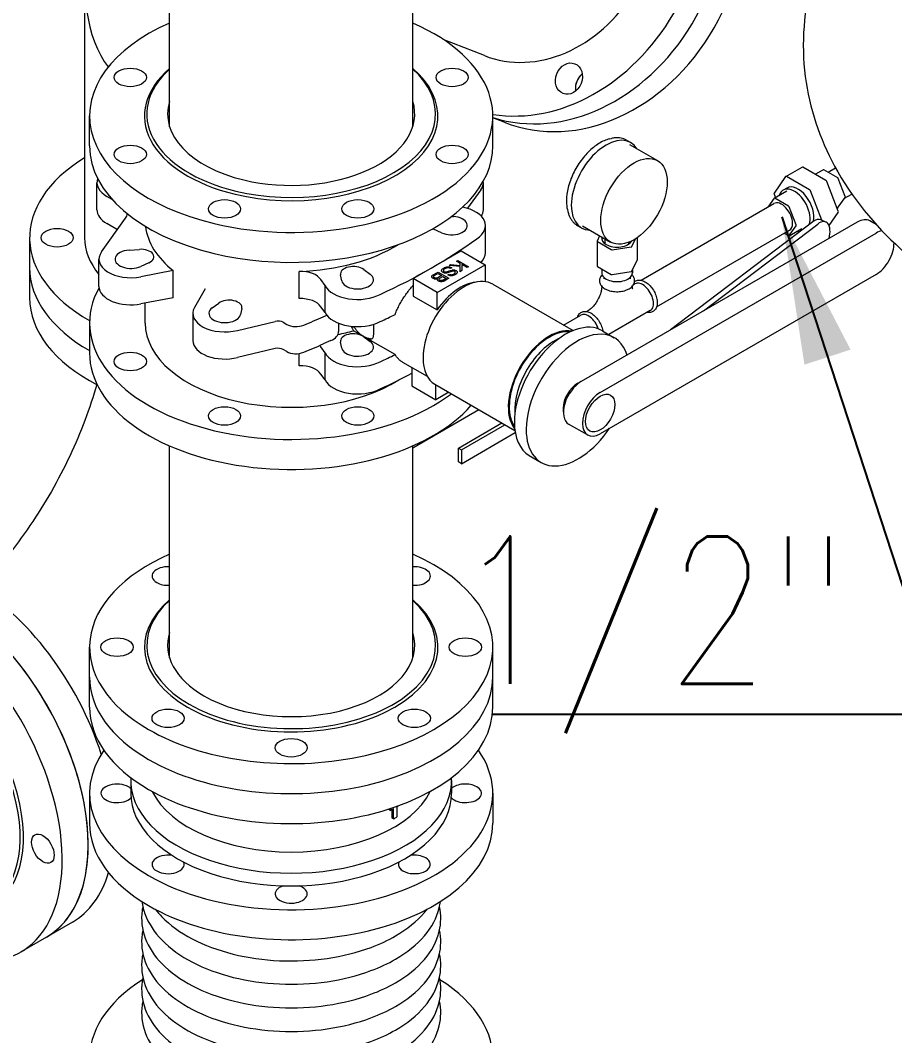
# Model space of a CAD drawing. Header units: millimetres. Extents: x -312439 to 477422, y -331570 to 212570.
# Drawn here: x 343478 to 344219, y 156380 to 157240 of the extents above; entities that cross this region are included whole.
import ezdxf

# ---------------------------------------------------------------- set-up
doc = ezdxf.new("R2010")
doc.units = ezdxf.units.MM
doc.layers.add('ARCONDTEXTO', color=4, linetype='Continuous')
doc.layers.add('TEXTO FORMATO', color=4, linetype='Continuous')
doc.styles.add('ROMAND', font='ROMAND.SHX')
doc.styles.add('ROMANS', font='romans.shx', dxfattribs={"height": 187.5})
doc.dimstyles.new('1-50 (MILIMETRO)', dxfattribs={"dimscale": 0, "dimtxt": 125, "dimasz": 125, "dimexe": 100, "dimexo": 100, "dimgap": 50, "dimtad": 0, "dimdec": 0, "dimzin": 0, "dimdsep": 46, "dimtxsty": 'ROMAND', "dimcen": -390, "dimclrd": 1, "dimclre": 1, "dimclrt": 3, "dimadec": 0, "dimazin": 0, "dimtfac": 1, "dimtdec": 0, "dimtix": 1, "dimtmove": 2, "dimatfit": 2, "dimfxl": 1, "dimtvp": 1, "dimtolj": 1, "dimtzin": 0, "dimarcsym": 0})

msp = doc.modelspace()

# ---------------------------------------------------------------- linework, layer by layer
at = {"color": 5, "linetype": 'Continuous', "lineweight": 0, "extrusion": (4.44089e-16, 0.816497, 0.57735)}
for p, q in [((343604.425, 157149.771), (343604.425, 157634.723)), ((343810.55, 157149.771), (343810.55, 157480.664)), ((343532.376, 157274.218), (343532.376, 157055.701)), ((343871.193, 157210.004), (343836.325, 157223.657)), ((343536.635, 157133.472), (343536.635, 157158.872)), ((343878.339, 157133.472), (343878.339, 157158.872)), ((343887.926, 157153.471), (343878.339, 157157.225)), ((343977.337, 157139.416), (343979.026, 157139.813)), ((343991.6, 157138.425), (343995.233, 157136.328)), ((343994.276, 157134.671), (344017.917, 157121.022)), ((344126.634, 157107.584), (344140.49, 157115.584)), ((344160.638, 157104.217), (344141.046, 157115.529)), ((344126.509, 157107.468), (344116.713, 157093.532)), ((344146.781, 157096.217), (344127.19, 157107.529)), ((344151.622, 157109.422), (344158.367, 157113.317)), ((344170.587, 157106.473), (344158.81, 157113.273)), ((344162.48, 157111.154), (344168.822, 157114.815)), ((343542.873, 157079.444), (343542.873, 157102.444)), ((343870.378, 157079.444), (343870.378, 157102.444)), ((344171.115, 157078.122), (344161.319, 157103.37)), ((344177.018, 157090.621), (344171.129, 157105.799)), ((343555.79, 157088.092), (343551.318, 157090.673)), ((343868.138, 157096.214), (343857.011, 157080.622)), ((344116.713, 157092.623), (344117.776, 157089.882)), ((344116.798, 157089.317), (344127.51, 157095.501)), ((344127.479, 157097.838), (344124.335, 157096.023)), ((344157.08, 157070.583), (344147.463, 157095.37)), ((344171.129, 157081.521), (344177.018, 157089.899)), ((344176.456, 157089.1), (344182.649, 157092.676)), ((344004.036, 157019.676), (344116.607, 157084.669)), ((344116.699, 157089.224), (344111.372, 157081.646)), ((344129.018, 157082.473), (344117.24, 157089.273)), ((344135.449, 157066.621), (344129.56, 157081.799)), ((344170.051, 157080.864), (344171.03, 157081.429)), ((343546.837, 157043.731), (343567.201, 157072.27)), ((343843.554, 157073.817), (343844.919, 157073.72)), ((343941.893, 157078.025), (343942.394, 157076.364)), ((344163.273, 157066.058), (344171.115, 157077.214)), ((343560.244, 157062.52), (343551.318, 157067.673)), ((343872.104, 157042.997), (343872.104, 157065.997)), ((343949.883, 157066.168), (343953.515, 157064.071)), ((344187.164, 157068.929), (343953.337, 156933.929)), ((343954.472, 157065.728), (343978.112, 157052.079)), ((344149.435, 157069.213), (344028.889, 156977.549)), ((344057.005, 156993.782), (344153.728, 157067.331)), ((344129.56, 157057.521), (344135.449, 157065.899)), ((344160.612, 157069.035), (344156.319, 157070.917)), ((344203.293, 157066.866), (344197.88, 157069.991)), ((343485.836, 157055.701), (343485.836, 157004.901)), ((343834.981, 157059.868), (343828.002, 157063.013)), ((343968.802, 157057.454), (343966.695, 157052.916)), ((343969.367, 156924.674), (344203.194, 157059.674)), ((344000.612, 157055.689), (344000.612, 157036.762)), ((344017.08, 156997.084), (344129.651, 157062.077)), ((344125.347, 157059.592), (344129.018, 157057.473)), ((344129.46, 157057.429), (344140.173, 157063.614)), ((344136.205, 157061.323), (344137.828, 157060.387)), ((343966.665, 157052.784), (343966.665, 157031.784)), ((343966.924, 157052.423), (343978.702, 157045.623)), ((343973.628, 157050.445), (343973.628, 157054.668)), ((343979.557, 157045.491), (343995.645, 157047.98)), ((343993.649, 157050.445), (343993.649, 157051.923)), ((343996.271, 157048.341), (343999.273, 157054.809)), ((343570.056, 157045.22), (343578.842, 157045.846)), ((343810.936, 157021.054), (343851.531, 157044.491)), ((343851.531, 157044.491), (343871.828, 157032.772)), ((343544.596, 157014.5), (343544.596, 157037.5)), ((343586.973, 157034.513), (343579.993, 157031.368)), ((343831.233, 157009.335), (343871.828, 157032.772)), ((343835.493, 157029.001), (343835.774, 157029.262)), ((343835.774, 157029.262), (343836.292, 157029.686)), ((343836.292, 157029.686), (343837.068, 157030.134)), ((343837.068, 157030.134), (343837.521, 157030.371)), ((343837.586, 157029.287), (343837.198, 157029.013)), ((343837.521, 157030.371), (343837.996, 157030.57)), ((343837.802, 157029.412), (343837.586, 157029.287)), ((343838.32, 157029.661), (343837.802, 157029.412)), ((343837.996, 157030.57), (343838.471, 157030.745)), ((343839.01, 157029.91), (343838.32, 157029.661)), ((343838.471, 157030.745), (343838.924, 157030.882)), ((343838.924, 157030.882), (343839.398, 157030.981)), ((343839.657, 157030.084), (343839.01, 157029.91)), ((343839.398, 157030.981), (343839.895, 157031.044)), ((343840.304, 157030.134), (343839.657, 157030.084)), ((343839.895, 157031.044), (343840.563, 157031.056)), ((343840.995, 157030.109), (343840.304, 157030.134)), ((343840.563, 157031.056), (343841.297, 157031.031)), ((343841.513, 157030.01), (343840.995, 157030.109)), ((343841.297, 157031.031), (343841.815, 157030.931)), ((343841.426, 157032.195), (343842.807, 157032.992)), ((343850.66, 157031.249), (343841.426, 157032.195)), ((343841.987, 157029.835), (343841.513, 157030.01)), ((343841.815, 157030.931), (343842.289, 157030.807)), ((343842.505, 157029.636), (343841.987, 157029.835)), ((343842.289, 157030.807), (343842.764, 157030.633)), ((343843.584, 157030.259), (343842.505, 157029.636)), ((343842.764, 157030.633), (343843.196, 157030.433)), ((343842.807, 157032.992), (343850.574, 157032.195)), ((343843.196, 157030.433), (343843.584, 157030.259)), ((343847.467, 157035.733), (343848.632, 157036.405)), ((343850.574, 157033.939), (343847.467, 157035.733)), ((343848.632, 157036.405), (343857.866, 157031.124)), ((343850.574, 157032.195), (343850.574, 157033.939)), ((343850.66, 157026.914), (343850.66, 157031.249)), ((343856.701, 157030.451), (343852.084, 157033.067)), ((343852.084, 157033.067), (343852.128, 157027.811)), ((343857.866, 157031.124), (343856.701, 157030.451)), ((343871.828, 157032.772), (343871.828, 157018.543)), ((343966.924, 157031.423), (343978.702, 157024.623)), ((343970.595, 157029.304), (343970.595, 157026.029)), ((343996.271, 157027.341), (344000.582, 157036.63)), ((343607.592, 157027.852), (343580.195, 157022.636)), ((343607.592, 157004.852), (343607.592, 157027.852)), ((343714.315, 157004.163), (343714.315, 157027.163)), ((343750.359, 157019.126), (343749.275, 157024.199)), ((343768.905, 157028.893), (343774.351, 157024.863)), ((343810.936, 157021.054), (343810.936, 157006.337)), ((343831.233, 157009.335), (343810.936, 157021.054)), ((343826.583, 157023.027), (343826.712, 157023.351)), ((343826.583, 157022.679), (343826.583, 157023.027)), ((343826.626, 157022.554), (343826.583, 157022.679)), ((343826.712, 157022.255), (343826.626, 157022.554)), ((343826.712, 157023.351), (343826.928, 157023.625)), ((343826.842, 157021.931), (343826.712, 157022.255)), ((343827.058, 157021.657), (343826.842, 157021.931)), ((343826.928, 157023.625), (343827.187, 157023.874)), ((343827.748, 157021.159), (343827.058, 157021.657)), ((343827.187, 157023.874), (343827.36, 157024.024)), ((343827.36, 157024.024), (343831.933, 157026.665)), ((343828.525, 157020.81), (343827.748, 157021.159)), ((343828.136, 157022.728), (343828.179, 157023.052)), ((343828.223, 157022.43), (343828.136, 157022.728)), ((343828.179, 157023.052), (343828.395, 157023.326)), ((343828.481, 157022.131), (343828.223, 157022.43)), ((343828.395, 157023.326), (343828.697, 157023.6)), ((343828.827, 157021.881), (343828.481, 157022.131)), ((343828.999, 157020.686), (343828.525, 157020.81)), ((343828.697, 157023.6), (343831.761, 157025.369)), ((343829.258, 157021.632), (343828.827, 157021.881)), ((343829.474, 157020.611), (343828.999, 157020.686)), ((343829.733, 157021.508), (343829.258, 157021.632)), ((343830.121, 157021.433), (343829.733, 157021.508)), ((343830.984, 157020.686), (343829.949, 157020.586)), ((343830.553, 157021.433), (343830.121, 157021.433)), ((343830.984, 157021.483), (343830.553, 157021.433)), ((343831.416, 157021.632), (343830.984, 157021.483)), ((343831.545, 157020.81), (343830.984, 157020.686)), ((343831.329, 157020.337), (343831.459, 157020.661)), ((343831.89, 157021.807), (343831.416, 157021.632)), ((343831.459, 157020.661), (343831.545, 157020.81)), ((343831.761, 157025.369), (343834.954, 157023.576)), ((343834.954, 157023.576), (343831.89, 157021.807)), ((343831.933, 157026.665), (343841.167, 157021.383)), ((343832.753, 157020.661), (343832.796, 157020.885)), ((343832.753, 157020.362), (343832.753, 157020.661)), ((343832.796, 157020.885), (343833.012, 157021.159)), ((343833.012, 157021.159), (343833.357, 157021.408)), ((343833.357, 157021.408), (343835.99, 157022.978)), ((343834.932, 157027.855), (343835.04, 157028.316)), ((343834.954, 157027.369), (343834.932, 157027.855)), ((343835.127, 157027.07), (343834.954, 157027.369)), ((343835.04, 157028.316), (343835.278, 157028.727)), ((343835.45, 157026.684), (343835.127, 157027.07)), ((343835.278, 157028.727), (343835.493, 157029.001)), ((343835.774, 157026.422), (343835.45, 157026.684)), ((343836.205, 157026.173), (343835.774, 157026.422)), ((343835.99, 157022.978), (343838.881, 157021.308)), ((343836.939, 157025.924), (343836.205, 157026.173)), ((343836.55, 157028.191), (343836.507, 157028.067)), ((343836.507, 157028.067), (343836.507, 157027.768)), ((343836.507, 157027.768), (343836.637, 157027.494)), ((343836.68, 157028.465), (343836.55, 157028.191)), ((343836.637, 157027.494), (343836.896, 157027.195)), ((343836.896, 157028.739), (343836.68, 157028.465)), ((343838.881, 157021.308), (343836.766, 157020.038)), ((343837.198, 157029.013), (343836.896, 157028.739)), ((343836.896, 157027.195), (343837.349, 157026.958)), ((343837.413, 157025.8), (343836.939, 157025.924)), ((343841.167, 157021.383), (343837.025, 157018.992)), ((343837.349, 157026.958), (343837.759, 157026.821)), ((343838.169, 157025.737), (343837.413, 157025.8)), ((343837.759, 157026.821), (343838.19, 157026.771)), ((343838.967, 157025.75), (343838.169, 157025.737)), ((343838.19, 157026.771), (343838.665, 157026.796)), ((343838.665, 157026.796), (343839.204, 157026.883)), ((343839.722, 157025.912), (343838.967, 157025.75)), ((343839.204, 157026.883), (343839.83, 157027.045)), ((343839.959, 157025.974), (343839.722, 157025.912)), ((343839.83, 157027.045), (343841.405, 157027.581)), ((343843.67, 157027.22), (343839.959, 157025.974)), ((343840.304, 157024.18), (343841.426, 157024.828)), ((343840.52, 157024.056), (343840.304, 157024.18)), ((343840.909, 157023.881), (343840.52, 157024.056)), ((343841.34, 157023.732), (343840.909, 157023.881)), ((343842.117, 157023.532), (343841.34, 157023.732)), ((343841.405, 157027.581), (343843.541, 157028.291)), ((343841.426, 157024.828), (343841.901, 157024.604)), ((343841.901, 157024.604), (343842.376, 157024.479)), ((343842.786, 157023.47), (343842.117, 157023.532)), ((343842.376, 157024.479), (343843.109, 157024.404)), ((343843.239, 157023.483), (343842.786, 157023.47)), ((343843.109, 157024.404), (343843.454, 157024.404)), ((343843.886, 157023.557), (343843.239, 157023.483)), ((343843.454, 157024.404), (343844.015, 157024.479)), ((343843.541, 157028.291), (343843.8, 157028.341)), ((343843.951, 157027.307), (343843.67, 157027.22)), ((343843.8, 157028.341), (343844.296, 157028.428)), ((343844.123, 157023.595), (343843.886, 157023.557)), ((343844.512, 157027.431), (343843.951, 157027.307)), ((343844.015, 157024.479), (343844.49, 157024.604)), ((343844.576, 157023.707), (343844.123, 157023.595)), ((343844.296, 157028.428), (343844.792, 157028.465)), ((343844.49, 157024.604), (343844.965, 157024.778)), ((343844.792, 157027.469), (343844.512, 157027.431)), ((343844.792, 157023.782), (343844.576, 157023.707)), ((343844.792, 157028.465), (343845.051, 157028.465)), ((343845.439, 157027.419), (343844.792, 157027.469)), ((343845.267, 157023.906), (343844.792, 157023.782)), ((343844.965, 157024.778), (343845.612, 157025.102)), ((343845.051, 157028.465), (343845.741, 157028.39)), ((343845.698, 157024.105), (343845.267, 157023.906)), ((343846.043, 157027.195), (343845.439, 157027.419)), ((343845.612, 157025.102), (343845.957, 157025.351)), ((343846.173, 157024.33), (343845.698, 157024.105)), ((343845.741, 157028.39), (343846.173, 157028.291)), ((343845.957, 157025.351), (343846.367, 157025.762)), ((343846.54, 157026.684), (343846.043, 157027.195)), ((343846.173, 157028.291), (343846.82, 157028.042)), ((343847.165, 157024.903), (343846.173, 157024.33)), ((343846.367, 157025.762), (343846.518, 157026.049)), ((343846.518, 157026.049), (343846.583, 157026.36)), ((343846.583, 157026.36), (343846.54, 157026.684)), ((343846.82, 157028.042), (343847.208, 157027.817)), ((343847.316, 157025.04), (343847.165, 157024.903)), ((343847.208, 157027.817), (343847.575, 157027.556)), ((343847.597, 157025.326), (343847.316, 157025.04)), ((343847.575, 157027.556), (343847.834, 157027.282)), ((343847.726, 157025.476), (343847.597, 157025.326)), ((343847.942, 157025.75), (343847.726, 157025.476)), ((343847.834, 157027.282), (343848.007, 157027.008)), ((343848.071, 157026.024), (343847.942, 157025.75)), ((343848.007, 157027.008), (343848.115, 157026.721)), ((343848.158, 157026.323), (343848.071, 157026.024)), ((343848.115, 157026.721), (343848.158, 157026.323)), ((343852.128, 157027.811), (343850.66, 157026.914)), ((344203.194, 157024.674), (343969.367, 156889.674)), ((343972.432, 157022.175), (343972.432, 157020.838)), ((343979.557, 157024.491), (343995.645, 157026.98)), ((343994.845, 157022.175), (343994.845, 157020.838)), ((343996.682, 157028.227), (343996.682, 157026.029)), ((343634.533, 157012.297), (343625.499, 156996.48)), ((343736.161, 157015.253), (343732.561, 157020.251)), ((343736.161, 156992.253), (343736.161, 157015.253)), ((343829.949, 157020.586), (343829.474, 157020.611)), ((343831.373, 157020.063), (343831.329, 157020.337)), ((343831.459, 157019.764), (343831.373, 157020.063)), ((343831.675, 157019.49), (343831.459, 157019.764)), ((343831.933, 157019.241), (343831.675, 157019.49)), ((343832.494, 157018.917), (343831.933, 157019.241)), ((343832.926, 157018.718), (343832.494, 157018.917)), ((343832.926, 157020.063), (343832.753, 157020.362)), ((343833.271, 157019.814), (343832.926, 157020.063)), ((343833.401, 157018.593), (343832.926, 157018.718)), ((343833.703, 157019.614), (343833.271, 157019.814)), ((343833.918, 157018.493), (343833.401, 157018.593)), ((343834.177, 157019.49), (343833.703, 157019.614)), ((343834.436, 157018.444), (343833.918, 157018.493)), ((343835.127, 157019.49), (343834.177, 157019.49)), ((343834.997, 157018.468), (343834.436, 157018.444)), ((343835.083, 157018.468), (343834.997, 157018.468)), ((343835.644, 157018.543), (343835.083, 157018.468)), ((343835.644, 157019.59), (343835.127, 157019.49)), ((343836.076, 157019.739), (343835.644, 157019.59)), ((343836.162, 157018.643), (343835.644, 157018.543)), ((343836.55, 157019.913), (343836.076, 157019.739)), ((343836.594, 157018.792), (343836.162, 157018.643)), ((343836.766, 157020.038), (343836.55, 157019.913)), ((343837.025, 157018.992), (343836.594, 157018.792)), ((343878.341, 157016.399), (343946.447, 156977.077)), ((343970.595, 157014.138), (343970.595, 157014.754)), ((343996.682, 157014.138), (343996.682, 157014.754)), ((343998.767, 157016.634), (343997.536, 157015.923)), ((343607.592, 157004.852), (343580.195, 156999.636)), ((343810.936, 157006.337), (343831.233, 156994.618)), ((343831.233, 156994.618), (343831.233, 157009.335)), ((343583.788, 156983.472), (343583.788, 157000.32)), ((343640.623, 156996.363), (343646.07, 157000.393)), ((343665.7, 156995.699), (343664.615, 156990.626)), ((343736.161, 156992.253), (343732.561, 156997.251)), ((343624.136, 156991.578), (343624.136, 156968.578)), ((343734.712, 156988.773), (343737.615, 156990.052)), ((343938.35, 156981.752), (343952.868, 156990.134)), ((343958.67, 156993.484), (343958.137, 156993.176)), ((344011.811, 156994.042), (343976.636, 156973.734)), ((343536.635, 156983.472), (343536.635, 156958.072)), ((343662.036, 156977.221), (343693.96, 156984.815)), ((343700.623, 156984.046), (343703.68, 156982.281)), ((343747.613, 156983.28), (343747.613, 156976.216)), ((343795.522, 156956.66), (343760.423, 156976.924)), ((343768.905, 156971.893), (343774.351, 156967.863)), ((343971.29, 156976.874), (343981.304, 156970.991)), ((343693.96, 156961.815), (343662.036, 156954.221)), ((343703.68, 156959.281), (343700.623, 156961.046)), ((343736.161, 156958.253), (343732.561, 156963.251)), ((343741.055, 156968.567), (343734.712, 156965.773)), ((343750.359, 156962.126), (343749.275, 156967.199)), ((343714.315, 156947.163), (343714.315, 156957.632)), ((343736.161, 156935.253), (343736.161, 156958.253)), ((343822.927, 156938.083), (343802.126, 156950.092)), ((343809.841, 156945.638), (343809.841, 156930.196)), ((343736.161, 156935.253), (343732.561, 156940.251)), ((343809.841, 156930.196), (343830.138, 156918.477)), ((343829.351, 156931.546), (343897.033, 156892.47)), ((343830.138, 156918.477), (343830.138, 156931.091)), ((343841.062, 156924.784), (343830.138, 156918.477)), ((343810.55, 156877.844), (343866.458, 156910.122)), ((343849.145, 156877.538), (343886.02, 156898.828)), ((343851.699, 156876.063), (343888.575, 156897.353)), ((343958.651, 156888.612), (343942.62, 156897.868)), ((343851.699, 156864.263), (343897.323, 156890.604)), ((343604.425, 156699.771), (343604.425, 156879.399)), ((343810.55, 156699.771), (343810.55, 156879.399)), ((343849.145, 156865.738), (343849.145, 156877.538)), ((343849.145, 156877.538), (343851.699, 156876.063)), ((343851.699, 156876.063), (343851.699, 156864.263)), ((343909.25, 156871.276), (343919.264, 156865.392)), ((343851.699, 156864.263), (343849.145, 156865.738)), ((343536.635, 156658.072), (343536.635, 156708.872)), ((343878.339, 156658.072), (343878.339, 156708.872)), ((343571.541, 156595.885), (343571.541, 156585.072)), ((343843.434, 156595.885), (343843.434, 156585.072)), ((343536.635, 156585.072), (343536.635, 156559.672)), ((343878.339, 156585.072), (343878.339, 156559.672)), ((343797.102, 156573.76), (343797.102, 156565.062)), ((343791.439, 156570.589), (343789.837, 156571.513)), ((343792.653, 156571.236), (343792.653, 156564.34)), ((343794.253, 156563.417), (343794.253, 156572.114)), ((343794.253, 156563.417), (343792.653, 156564.34)), ((343522.1, 156475.864), (343478.106, 156450.464))]:
    msp.add_line(p, q, dxfattribs=at)
at = {"color": 5, "linetype": 'Continuous', "lineweight": 0}
for centre, major_axis, ratio, start_param, end_param in [((343950.219, 157312.562), (-62.293, -159.091), 0.8133896, 0, 2.7721926), ((343933.369, 157319.16), (-62.293, -159.091), 0.8133896, 0.0554243, 2.6712437), ((343933.369, 157319.16), (62.293, 159.091), 0.8133896, 3.197017, 5.8128363), ((343916.518, 157325.758), (62.293, 159.091), 0.8133896, 3.3210613, 5.7170734), ((343916.518, 157325.758), (45.325, 115.754), 0.8133896, 3.1415927, 5.8476683), ((343656.688, 157364.703), (-83.802, -180.843), 0.5077224, 5.209054, 6.0289985), ((343707.487, 157158.872), (-170.852, 0), 0.5773503, 5.3599285, 7.4612826), ((343707.487, 157158.872), (-170.852, 0), 0.5773503, 1.1780972, 4.0648495), ((343707.487, 157158.872), (-124.312, 0), 0.5773503, 5.6898207, 7.4612826), ((343707.487, 157160.472), (122.352, 0), 0.5773503, 2.5724111, 4.3196899), ((343707.487, 157158.872), (-124.312, 0), 0.5773503, 1.1780972, 3.7349573), ((343707.487, 157160.472), (122.352, 0), 0.5773503, 4.3196899, 6.8523669), ((343959.728, 157183.9), (-4.957, -12.659), 0.8133896, 4.0999845, 5.3247935), ((343959.728, 157183.9), (4.957, 12.659), 0.8133896, 0.9583918, 1.448158), ((343959.728, 157183.9), (4.957, 12.659), 0.8133896, 1.448158, 2.1832008), ((343707.487, 157160.472), (104.716, 0), 0.5773503, 2.9636533, 4.3196899), ((343707.487, 157160.472), (104.716, 0), 0.5773503, 4.3196899, 6.4611246), ((343707.487, 157133.472), (170.852, 0), 0.5773503, 3.1415927, 4.3196899), ((343707.487, 157133.472), (170.852, 0), 0.5773503, 4.3196899, 6.2831853), ((343974.374, 157100.199), (-20.859, -36.128), 0.5773503, 2.8375594, 6.5872185), ((343656.688, 157055.701), (-170.852, 0), 0.5773503, 5.5272038, 7.0751373), ((344141.046, 157114.62), (-0.556, 0.963), 0.5773503, 5.4977871, 6.2831853), ((344127.19, 157106.62), (-0.556, 0.963), 0.5773503, 5.4977871, 6.5449847), ((344158.81, 157112.55), (-0.442, 0.766), 0.5773503, 5.4977871, 6.2831853), ((343571.705, 157102.444), (-28.832, 0), 0.5773503, 6.078, 7.0685835), ((343843.269, 157102.444), (27.109, 0), 0.5773503, 5.8737687, 6.3559681), ((344136.986, 157081.373), (-9.506, 16.465), 0.5773503, 3.6403335, 6.2831853), ((344160.638, 157103.309), (-0.556, 0.963), 0.5773503, 4.4505896, 5.4977871), ((344170.587, 157105.751), (-0.442, 0.766), 0.5773503, 4.4505896, 5.4977871), ((344117.394, 157092.684), (-0.556, 0.963), 0.5773503, 0.2617994, 1.3089969), ((344133.842, 157079.558), (-9.506, 16.465), 0.5773503, 3.5787297, 6.7505587), ((344146.781, 157095.309), (-0.556, 0.963), 0.5773503, 4.4505896, 5.4977871), ((344176.476, 157090.573), (0.442, -0.766), 0.5773503, 0.2617994, 1.3089969), ((343843.298, 157065.997), (28.806, 0), 0.5773503, 5.5507149, 7.5144461), ((344123.129, 157073.373), (6.522, -11.296), 0.5773503, 0.7853982, 3.1415927), ((344117.24, 157088.55), (-0.442, 0.766), 0.5773503, 5.4977871, 6.5449847), ((344129.018, 157081.751), (-0.442, 0.766), 0.5773503, 4.4505896, 5.4977871), ((344170.587, 157082.195), (0.442, -0.766), 0.5773503, 0, 0.2617994), ((343571.705, 157079.444), (-28.832, 0), 0.5773503, 0, 0.7853982), ((343550.215, 157076.31), (18.371, 0), 0.5773503, 5.8923976, 6.2577611), ((343843.269, 157066), (13.472, 0), 0.5773503, 4.0497563, 7.7312146), ((343843.269, 157079.444), (27.109, 0), 0.5773503, 5.9220989, 6.2831853), ((344170.434, 157078.062), (0.556, -0.963), 0.5773503, 0.2617994, 1.3089969), ((343707.487, 157069.972), (-123.699, 0), 0.5773503, 0.06591, 0.6307786), ((344123.129, 157073.373), (6.522, -11.296), 0.5773503, 0, 0.7853982), ((344134.907, 157066.573), (0.442, -0.766), 0.5773503, 0.2617994, 1.3089969), ((344149.435, 157055.213), (6.884, 15.704), 0.493747, 0, 0.7260513), ((344153.728, 157053.331), (-6.884, -15.704), 0.493747, 1.8967117, 3.867644), ((344187.164, 157051.429), (10.717, 18.562), 0.5773503, 0, 0.7853982), ((343656.688, 157055.701), (-124.312, 0), 0.5773503, 0, 0.4471198), ((343656.688, 157055.701), (124.312, 0), 0.5773503, 3.1415927, 3.5887125), ((343834.783, 157068.03), (-11.023, 0), 0.5773503, 0.8477105, 0.9081637), ((343983.638, 157055.273), (-13.044, 0), 0.5773503, 6.1406542, 7.0685835), ((344129.018, 157058.195), (0.442, -0.766), 0.5773503, 5.4977871, 6.5449847), ((344133.842, 157079.558), (-9.506, 16.465), 0.5773503, 2.6742192, 2.8510779), ((344203.194, 157042.174), (-10.717, -18.562), 0.5773503, 3.5901694, 3.9269908), ((343707.487, 157098.472), (123.699, 0), 0.5773503, 4.7676151, 5.5340199), ((343458.072, 157242.472), (520.517, 0), 0.5773503, 5.3865482, 5.6090261), ((343967.55, 157052.784), (-0.885, 0), 0.5773503, 6.0213859, 7.0685835), ((343983.638, 157047.029), (-13.044, 0), 0.5773503, 5.5872933, 5.7039844), ((343983.638, 157055.273), (-13.044, 0), 0.5773503, 0.7853982, 2.8363511), ((343983.638, 157047.029), (-13.044, 0), 0.5773503, 3.7207935, 3.8374847), ((343995.416, 157048.473), (0.885, 0), 0.5773503, 4.9741884, 6.0213859), ((344203.194, 157042.174), (-10.717, -18.562), 0.5773503, 0.7853982, 2.3869893), ((343571.705, 157037.5), (-27.109, 0), 0.5773503, 5.8737687, 8.1724889), ((343571.705, 157037.5), (-13.472, 0), 0.5773503, 4.8351545, 8.5166127), ((343580.192, 157039.53), (11.023, 0), 0.5773503, 5.3750201, 7.9767471), ((343843.298, 157042.997), (28.806, 0), 0.5773503, 5.7666453, 6.2831853), ((343979.328, 157045.984), (0.885, 0), 0.5773503, 3.9269908, 4.9741884), ((343656.688, 157030.301), (-170.852, 0), 0.5773503, 0, 0.7916563), ((343656.688, 157030.301), (170.852, 0), 0.5773503, 3.1415927, 3.9332489), ((343760.215, 157024.978), (11.023, 0), 0.5773503, 0.6626311, 3.2643581), ((343967.55, 157031.784), (-0.885, 0), 0.5773503, 0, 0.7853982), ((343999.727, 157036.762), (0.885, 0), 0.5773503, 6.0213859, 6.2831853), ((343715.329, 157016.573), (-18.371, 0), 0.5773503, 3.4957179, 4.7676151), ((343763.73, 157020.078), (-13.472, 0), 0.5773503, 0.1227655, 3.8042237), ((343853.846, 156973.972), (-24.495, -42.426), 0.5773503, 3.1415927, 5.4977871), ((343983.638, 157026.029), (-13.044, 0), 0.5773503, 0, 3.1415927), ((343979.328, 157024.984), (0.885, 0), 0.5773503, 3.9269908, 4.9741884), ((343995.416, 157027.473), (0.885, 0), 0.5773503, 4.9741884, 6.0213859), ((343707.487, 156983.472), (170.852, 0), 0.5773503, 2.833735, 5.6302998), ((343571.705, 157014.5), (-27.109, 0), 0.5773503, 0, 1.8893036), ((343763.737, 157020.062), (-28.806, 0), 0.5773503, 0.2933434, 2.3032668), ((343850.983, 156975.625), (23.27, 40.305), 0.5773503, 0.3872078, 1.4290703), ((344005.289, 157005.338), (6.522, -11.296), 0.5773503, 0, 3.1415927), ((343656.688, 157004.901), (-170.852, 0), 0.5773503, 0, 0.8434161), ((343654.76, 156996.478), (11.023, 0), 0.5773503, 6.1604182, 8.7621453), ((343715.329, 156993.573), (-18.371, 0), 0.5773503, 3.4957179, 4.7676151), ((343651.245, 156991.578), (27.109, 0), 0.5773503, 2.8230854, 5.1218056), ((343651.245, 156991.578), (-13.472, 0), 0.5773503, 5.6205526, 9.3020109), ((343419.211, 157225.517), (517.381, 0), 0.5773503, 5.3282352, 5.3682023), ((343763.737, 156997.062), (-28.806, 0), 0.5773503, 0.2933434, 2.3032668), ((343458.072, 157219.472), (520.517, 0), 0.5773503, 5.3865482, 5.4177363), ((343959.39, 156978.838), (6.522, -11.296), 0.5773503, 1.2234231, 3.1415927), ((343707.487, 156983.472), (-123.699, 0), 0.5773503, 0, 2.4003829), ((343696.293, 156981.546), (6.124, 0), 0.5773503, 0.7853982, 1.961584), ((343711.475, 156986.781), (11.023, 0), 0.5773503, 3.9269908, 5.3544297), ((343926.095, 156932.259), (-24.495, -42.426), 0.5773503, 3.3370905, 6.064011), ((343940.27, 156924.075), (-31.02, -52.799), 0.5823607, 3.1415927, 5.5021835), ((343950.284, 156918.192), (-31.02, -52.799), 0.5823607, 2.6525624, 5.5021835), ((343730.95, 156976.216), (16.663, 0), 0.5773503, 5.3639692, 6.2831853), ((343707.487, 157041.472), (123.699, 0), 0.5773503, 5.0382336, 5.1546022), ((343760.215, 156967.978), (11.023, 0), 0.5773503, 0.6626311, 3.2643581), ((343558.977, 157144.215), (233.085, -175.431), 0.1043952, 5.905742, 5.9619009), ((343926.095, 156932.259), (23.921, 41.432), 0.5773503, 0.7853982, 2.8735652), ((343930.831, 156929.524), (-23.921, -41.432), 0.5773503, 3.805993, 5.5722222), ((343926.095, 156932.259), (23.921, 41.432), 0.5773503, 0.2430827, 0.7853982), ((343651.245, 156968.578), (-27.109, 0), 0.5773503, 0, 1.9802129), ((343696.293, 156958.546), (-6.124, 0), 0.5773503, 3.9269908, 5.1031767), ((343419.211, 157202.517), (-517.381, 0), 0.5773503, 2.1866425, 2.2266097), ((343715.329, 156959.573), (-18.371, 0), 0.5773503, 3.4957179, 3.6171654), ((343763.73, 156963.078), (-13.472, 0), 0.5773503, 0.1227655, 3.8042237), ((343707.487, 156958.072), (-170.852, 0), 0.5773503, 0, 2.6758126), ((343711.475, 156963.781), (-11.023, 0), 0.5773503, 0.7853982, 2.212837), ((343763.737, 156963.062), (-28.806, 0), 0.5773503, 0.2933434, 2.3032668), ((343458.072, 157185.472), (520.517, 0), 0.5773503, 5.3865482, 5.4177363), ((343853.846, 156973.972), (-24.495, -42.426), 0.5773503, 5.4977871, 6.2831853), ((343715.329, 156936.573), (-18.371, 0), 0.5773503, 3.4957179, 4.7676151), ((343763.737, 156940.062), (-28.806, 0), 0.5773503, 0.2933434, 2.3032668), ((343458.072, 157162.472), (520.517, 0), 0.5773503, 5.3865482, 5.4544475), ((343953.337, 156916.429), (-10.717, -18.562), 0.5773503, 3.9269908, 6.2831853), ((343950.284, 156918.192), (-8.773, -15.195), 0.5773503, 3.9269908, 5.4977871), ((343969.367, 156907.174), (10.717, 18.562), 0.5773503, 0.7853982, 3.9269908), ((343950.284, 156918.192), (-8.773, -15.195), 0.5773503, 5.4977871, 5.7209135), ((343940.27, 156924.075), (-31.02, -52.799), 0.5823607, 5.5021835, 6.2831853), ((343950.284, 156918.192), (-31.02, -52.799), 0.5823607, 5.5021835, 7.7405636), ((343707.487, 156708.872), (-170.852, 0), 0.5773503, 5.3599285, 7.0685835), ((343707.487, 156708.872), (-170.852, 0), 0.5773503, 0.7853982, 4.0648495), ((343392.68, 156598.426), (-85.426, 147.962), 0.5773503, 2.4008806, 7.0238973), ((343414.677, 156611.126), (85.426, -147.962), 0.5773503, 0, 3.1415927), ((343603.131, 156769.122), (-13.595, 0), 0.5773503, 4.6170765, 7.0685835), ((343811.843, 156769.122), (-13.595, 0), 0.5773503, 1.4754839, 4.8077014), ((343436.674, 156623.826), (-85.426, 147.962), 0.5773503, 4.3548974, 5.4977871), ((343603.131, 156769.122), (-13.595, 0), 0.5773503, 0.7853982, 1.6661088), ((343414.677, 156611.126), (-85.426, 147.962), 0.5773503, 3.1415927, 5.4977871), ((343707.487, 156708.872), (-124.312, 0), 0.5773503, 5.6898207, 7.0685835), ((343707.487, 156710.472), (122.352, 0), 0.5773503, 2.5724111, 3.9269908), ((343707.487, 156708.872), (-124.312, 0), 0.5773503, 0.7853982, 3.7349573), ((343707.487, 156710.472), (122.352, 0), 0.5773503, 3.9269908, 6.8523669), ((343392.68, 156598.426), (-62.156, 107.657), 0.5773503, 2.9155137, 6.5092642), ((343707.487, 156710.472), (104.716, 0), 0.5773503, 2.9636533, 3.9269908), ((343707.487, 156710.472), (104.716, 0), 0.5773503, 3.9269908, 6.4611246), ((343391.294, 156597.626), (61.176, -105.96), 0.5773503, 6.0996813, 9.608282), ((343707.487, 156683.472), (-170.852, 0), 0.5773503, 0, 0.7853982), ((343707.487, 156683.472), (170.852, 0), 0.5773503, 3.1415927, 3.9269908), ((343707.487, 156683.472), (-170.852, 0), 0.5773503, 0.7853982, 3.1415927), ((343707.487, 156683.472), (170.852, 0), 0.5773503, 3.9269908, 6.2831853), ((343707.487, 156658.072), (170.852, 0), 0.5773503, 3.1415927, 3.9269908), ((343707.487, 156658.072), (170.852, 0), 0.5773503, 3.9269908, 6.2831853), ((343707.487, 156585.072), (170.852, 0), 0.5773503, 2.7625544, 3.9269908), ((343707.487, 156585.072), (170.852, 0), 0.5773503, 3.9269908, 6.6622236), ((343559.906, 156585.072), (13.595, 0), 0.5773503, 0.7853982, 5.7639057), ((343559.906, 156585.072), (13.595, 0), 0.5773503, 0.543593, 0.7853982), ((343707.487, 156595.885), (-135.947, 0), 0.5773503, 6.2526983, 9.455265), ((343855.069, 156585.072), (13.595, 0), 0.5773503, 3.6608723, 7.0685835), ((343855.069, 156585.072), (13.595, 0), 0.5773503, 0.7853982, 2.5979996), ((343707.487, 156585.072), (-135.947, 0), 0.5773503, 0, 3.1415927), ((343707.487, 156606.045), (-122.474, 0), 0.5773503, 0.2785726, 2.8630201), ((343706.793, 156624.255), (125.718, 0), 0.5773503, 5.5138163, 5.529246), ((343707.487, 156630.141), (82.062, 183.423), 0.4956684, 4.6132657, 4.6141462), ((343706.793, 156630.542), (84.235, 188.281), 0.4956684, 4.6145045, 4.6247609), ((343706.793, 156624.255), (125.718, 0), 0.5773503, 5.451052, 5.481758), ((343706.793, 156615.557), (125.718, 0), 0.5773503, 5.481758, 5.5138163), ((343707.487, 156559.672), (-170.852, 0), 0.5773503, 0, 0.7853982), ((343707.487, 156559.672), (-170.852, 0), 0.5773503, 0.7853982, 3.1415927), ((343603.131, 156524.822), (13.595, 0), 0.5773503, 1.3046778, 6.5493038), ((343811.843, 156524.822), (13.595, 0), 0.5773503, 2.8754741, 7.0685835), ((343811.843, 156524.822), (13.595, 0), 0.5773503, 0.7853982, 1.8369149), ((343436.674, 156623.826), (-85.426, 147.962), 0.5773503, 3.1415927, 3.6442653), ((343707.487, 156499.866), (13.595, 0), 0.5773503, 2.090076, 7.0685835), ((343707.487, 156499.866), (13.595, 0), 0.5773503, 0.7853982, 1.0515167), ((343707.487, 156360.472), (-170.852, 0), 0.5773503, 5.5424733, 7.0685835), ((343707.487, 156360.472), (-170.852, 0), 0.5773503, 0.7853982, 3.8823047)]:
    msp.add_ellipse(centre, major_axis=major_axis, ratio=ratio, start_param=start_param, end_param=end_param, dxfattribs=at)
for centre, major_axis, ratio in [((343942.877, 157190.498), (4.957, 12.659), 0.8133896), ((343571.14, 157191.479), (-13.595, 0), 0.5773503), ((343843.835, 157191.479), (-13.595, 0), 0.5773503), ((343571.14, 157126.265), (-13.595, 0), 0.5773503), ((343843.835, 157126.265), (-13.595, 0), 0.5773503), ((343998.014, 157086.55), (-19.902, -34.471), 0.5773503), ((343651.01, 157080.152), (-13.595, 0), 0.5773503), ((343763.964, 157080.152), (-13.595, 0), 0.5773503), ((343509.106, 157055.701), (-13.595, 0), 0.5773503), ((343571.14, 156950.865), (13.595, 0), 0.5773503), ((343969.367, 156907.174), (-8.773, -15.195), 0.5773503), ((343651.01, 156904.752), (13.595, 0), 0.5773503), ((343763.964, 156904.752), (13.595, 0), 0.5773503), ((343559.906, 156708.872), (-13.595, 0), 0.5773503), ((343855.069, 156708.872), (-13.595, 0), 0.5773503), ((343603.131, 156648.622), (-13.595, 0), 0.5773503), ((343811.843, 156648.622), (-13.595, 0), 0.5773503), ((343707.487, 156623.666), (-13.595, 0), 0.5773503), ((343497.036, 156538.176), (-6.797, 11.773), 0.5773503)]:
    msp.add_ellipse(centre, major_axis=major_axis, ratio=ratio, dxfattribs=at)
for points, knots in [([(344283.51, 157434.25), (344252.521, 157416.358), (344224.366, 157394.588), (344177.967, 157342.012), (344159.511, 157311.033), (344141.842, 157249.392), (344139.504, 157220.411), (344146.584, 157165.441), (344155.399, 157139.591), (344182.451, 157089.629), (344201.768, 157066.334), (344241.992, 157029.931), (344262.053, 157015.679), (344283.51, 157003.291)], [3.1415927, 3.1415927, 3.1415927, 3.1415927, 3.4557519, 3.4557519, 3.7629874, 3.7629874, 4.0012097, 4.0012097, 4.2299678, 4.2299678, 4.4948589, 4.4948589, 4.712389, 4.712389, 4.712389, 4.712389]), ([(343977.337, 157139.416), (343974.363, 157138.717), (343971.273, 157137.387), (343965.131, 157133.609), (343962.081, 157131.152), (343956.341, 157125.374), (343953.652, 157122.054), (343948.902, 157114.886), (343946.84, 157111.041), (343943.548, 157103.206), (343942.319, 157099.218), (343940.82, 157091.492), (343940.551, 157087.756), (343940.939, 157082.079), (343941.309, 157079.961), (343941.893, 157078.025)], [1.2825342, 1.2825342, 1.2825342, 1.2825342, 1.6036259, 1.6036259, 1.9268175, 1.9268175, 2.2495613, 2.2495613, 2.5719277, 2.5719277, 2.8943746, 2.8943746, 3.2173127, 3.2173127, 3.4298547, 3.4298547, 3.4298547, 3.4298547]), ([(343991.6, 157138.425), (343990.901, 157138.829), (343990.167, 157139.172), (343988.638, 157139.735), (343987.842, 157139.954), (343986.198, 157140.266), (343985.35, 157140.359), (343983.608, 157140.419), (343982.716, 157140.386), (343980.895, 157140.193), (343979.967, 157140.034), (343979.026, 157139.813)], [0.78539816, 0.78539816, 0.78539816, 0.78539816, 0.88482538, 0.88482538, 0.98425259, 0.98425259, 1.08367981, 1.08367981, 1.18310702, 1.18310702, 1.28253424, 1.28253424, 1.28253424, 1.28253424]), ([(343942.394, 157076.364), (343942.673, 157075.438), (343942.999, 157074.555), (343943.742, 157072.882), (343944.16, 157072.092), (343945.082, 157070.614), (343945.587, 157069.926), (343946.68, 157068.658), (343947.267, 157068.079), (343948.519, 157067.036), (343949.183, 157066.572), (343949.883, 157066.168)], [3.42985474, 3.42985474, 3.42985474, 3.42985474, 3.52928196, 3.52928196, 3.62870917, 3.62870917, 3.72813639, 3.72813639, 3.8275636, 3.8275636, 3.92699082, 3.92699082, 3.92699082, 3.92699082]), ([(343970.943, 157024.301), (343970.638, 157023.986), (343970.359, 157023.656), (343969.448, 157022.394), (343968.993, 157021.358), (343968.687, 157019.34), (343968.763, 157018.38), (343969.329, 157016.543), (343969.826, 157015.672), (343971.226, 157013.994), (343972.179, 157013.213), (343974.456, 157011.841), (343975.806, 157011.27), (343978.712, 157010.425), (343980.268, 157010.152), (343983.427, 157009.92), (343985.029, 157009.958), (343988.14, 157010.341), (343989.648, 157010.686), (343992.018, 157011.52), (343992.939, 157011.936), (343993.78, 157012.422)], [3.4159993, 3.4159993, 3.4159993, 3.4159993, 3.5321536, 3.5321536, 3.8395299, 3.8395299, 4.1031394, 4.1031394, 4.3756618, 4.3756618, 4.6912674, 4.6912674, 5.0313579, 5.0313579, 5.3709906, 5.3709906, 5.7078929, 5.7078929, 6.0452189, 6.0452189, 6.2831853, 6.2831853, 6.2831853, 6.2831853]), ([(343993.78, 157012.422), (343994.983, 157013.117), (343996.024, 157013.952), (343997.573, 157015.829), (343998.115, 157016.858), (343998.575, 157018.89), (343998.568, 157019.867), (343998.122, 157021.73), (343997.688, 157022.611), (343996.867, 157023.716), (343996.611, 157024.015), (343996.334, 157024.301)], [0, 0, 0, 0, 0.3404824, 0.3404824, 0.6555453, 0.6555453, 0.9227642, 0.9227642, 1.1907528, 1.1907528, 1.2963897, 1.2963897, 1.2963897, 1.2963897]), ([(343795.522, 156990.66), (343795.675, 156991.063), (343795.833, 156991.466), (343796.553, 156993.255), (343797.16, 156994.635), (343798.458, 156997.355), (343799.149, 156998.696), (343800.595, 157001.315), (343801.35, 157002.594), (343802.903, 157005.07), (343803.727, 157006.31), (343805.46, 157008.764), (343806.368, 157009.978), (343808.254, 157012.359), (343809.232, 157013.525), (343810.468, 157014.915), (343810.701, 157015.174), (343810.936, 157015.431)], [16.8661181, 16.8661181, 16.8661181, 16.8661181, 17.9028988, 17.9028988, 21.4834786, 21.4834786, 25.0640584, 25.0640584, 28.6446382, 28.6446382, 32.2252102, 32.2252102, 35.8057821, 35.8057821, 39.3863541, 39.3863541, 40.2119217, 40.2119217, 40.2119217, 40.2119217]), ([(343970.595, 157014.138), (343970.595, 157013.449), (343970.531, 157012.603), (343970.207, 157010.631), (343969.932, 157009.488), (343969.134, 157007.021), (343968.596, 157005.688), (343967.281, 157003.011), (343966.498, 157001.668), (343964.789, 156999.17), (343963.864, 156998.015), (343962.036, 156996.053), (343961.134, 156995.234), (343959.711, 156994.133), (343959.156, 156993.764), (343958.67, 156993.484)], [0, 0, 0, 0, 0.2067237, 0.2067237, 0.4301851, 0.4301851, 0.6692397, 0.6692397, 0.9172141, 0.9172141, 1.1648786, 1.1648786, 1.4025425, 1.4025425, 1.5707963, 1.5707963, 1.5707963, 1.5707963]), ([(343996.927, 157012.172), (343996.927, 157012.172), (343996.918, 157012.193), (343996.86, 157012.369), (343996.772, 157012.703), (343996.698, 157013.483), (343996.682, 157013.791), (343996.682, 157014.138)], [2.76110414, 2.76110414, 2.76110414, 2.76110414, 2.83104604, 2.83104604, 3.03749612, 3.03749612, 3.14159265, 3.14159265, 3.14159265, 3.14159265]), ([(343998.465, 157018.517), (343999.181, 157019.069), (344000.017, 157019.458), (344001.854, 157019.878), (344002.856, 157019.882), (344005.01, 157019.509), (344006.163, 157019.075), (344008.489, 157017.788), (344009.659, 157016.905), (344011.843, 157014.81), (344012.858, 157013.599), (344014.639, 157010.98), (344015.407, 157009.574), (344016.63, 157006.688), (344017.086, 157005.21), (344017.548, 157002.74), (344017.648, 157001.734), (344017.648, 157000.763)], [3.8501977, 3.8501977, 3.8501977, 3.8501977, 4.1031394, 4.1031394, 4.3756618, 4.3756618, 4.6912674, 4.6912674, 5.0313579, 5.0313579, 5.3709906, 5.3709906, 5.7078929, 5.7078929, 6.0452189, 6.0452189, 6.2831853, 6.2831853, 6.2831853, 6.2831853]), ([(344017.648, 157000.763), (344017.648, 156999.374), (344017.445, 156998.055), (344016.595, 156995.774), (344015.974, 156994.791), (344014.444, 156993.376), (344013.595, 156992.894), (344011.759, 156992.349), (344010.778, 156992.284), (344009.579, 156992.423), (344009.359, 156992.457), (344009.14, 156992.5)], [0, 0, 0, 0, 0.3404824, 0.3404824, 0.6555453, 0.6555453, 0.9227642, 0.9227642, 1.1907528, 1.1907528, 1.2506401, 1.2506401, 1.2506401, 1.2506401]), ([(343950.197, 156988.592), (343950.283, 156988.84), (343950.378, 156989.083), (343950.947, 156990.35), (343951.617, 156991.261), (343953.211, 156992.535), (343954.08, 156992.95), (343955.954, 156993.378), (343956.957, 156993.382), (343959.11, 156993.009), (343960.263, 156992.575), (343962.59, 156991.288), (343963.759, 156990.405), (343965.944, 156988.31), (343966.959, 156987.099), (343968.74, 156984.48), (343969.507, 156983.074), (343970.731, 156980.188), (343971.186, 156978.71), (343971.492, 156977.081), (343971.523, 156976.901), (343971.551, 156976.721)], [3.4617489, 3.4617489, 3.4617489, 3.4617489, 3.5321536, 3.5321536, 3.8395299, 3.8395299, 4.1031394, 4.1031394, 4.3756618, 4.3756618, 4.6912674, 4.6912674, 5.0313579, 5.0313579, 5.3709906, 5.3709906, 5.7078929, 5.7078929, 6.0452189, 6.0452189, 6.0873157, 6.0873157, 6.0873157, 6.0873157]), ([(343758.211, 156980.739), (343758.496, 156980.135), (343758.803, 156979.544), (343759.531, 156978.264), (343759.963, 156977.582), (343760.423, 156976.924)], [12.4220588, 12.4220588, 12.4220588, 12.4220588, 14.4753929, 14.4753929, 16.9865237, 16.9865237, 16.9865237, 16.9865237]), ([(343768.905, 156972.164), (343768.869, 156972.179), (343768.832, 156972.195), (343768.548, 156972.318), (343768.283, 156972.454), (343767.736, 156972.77), (343767.441, 156972.957), (343766.83, 156973.38), (343766.514, 156973.616), (343765.883, 156974.12), (343765.568, 156974.387), (343764.962, 156974.934), (343764.671, 156975.212), (343764.11, 156975.777), (343763.834, 156976.071), (343763.308, 156976.662), (343763.057, 156976.959), (343762.341, 156977.856), (343761.908, 156978.463), (343761.21, 156979.556), (343760.93, 156980.037), (343760.672, 156980.525)], [19.0802587, 19.0802587, 19.0802587, 19.0802587, 19.2237909, 19.2237909, 20.1714723, 20.1714723, 21.1191538, 21.1191538, 22.0668352, 22.0668352, 23.0145167, 23.0145167, 23.9621981, 23.9621981, 24.9859948, 24.9859948, 26.0097915, 26.0097915, 28.0573848, 28.0573848, 29.6221343, 29.6221343, 29.6221343, 29.6221343]), ([(343777.198, 156982.358), (343777.2, 156981.618), (343777.2, 156980.904), (343777.2, 156980.224), (343777.2, 156979.01), (343777.199, 156977.809), (343777.18, 156975.554), (343777.162, 156974.5), (343777.076, 156973.11), (343777.037, 156972.678), (343776.928, 156971.892), (343776.857, 156971.537), (343776.667, 156970.915), (343776.547, 156970.648), (343776.233, 156970.22), (343776.039, 156970.058), (343775.653, 156969.921), (343775.501, 156969.892), (343775.154, 156969.886), (343774.958, 156969.908), (343774.618, 156969.989), (343774.488, 156970.028), (343774.351, 156970.076)], [-2.0404213, -2.0404213, -2.0404213, -2.0404213, 0, 0, 0, 3.6398027, 3.6398027, 7.2796053, 7.2796053, 9.0995067, 9.0995067, 10.919408, 10.919408, 12.7393093, 12.7393093, 14.5592107, 14.5592107, 15.4903209, 15.4903209, 16.4214311, 16.4214311, 16.9568767, 16.9568767, 16.9568767, 16.9568767]), ([(343802.126, 156950.092), (343801.35, 156950.54), (343800.595, 156951.056), (343799.149, 156952.222), (343798.458, 156952.872), (343797.16, 156954.301), (343796.553, 156955.08), (343795.833, 156956.16), (343795.675, 156956.408), (343795.522, 156956.66)], [200.5122183, 200.5122183, 200.5122183, 200.5122183, 204.0927981, 204.0927981, 207.6733778, 207.6733778, 211.2539576, 211.2539576, 212.2907384, 212.2907384, 212.2907384, 212.2907384]), ([(343542.694, 156931.426), (343539.895, 156921.469), (343536.547, 156911.28), (343525.077, 156880.847), (343515.447, 156860.407), (343492.891, 156820.98), (343479.921, 156802.021), (343458.698, 156775.82), (343451.045, 156767.214), (343443.309, 156759.285)], [0.36979434, 0.36979434, 0.36979434, 0.36979434, 0.50760913, 0.50760913, 0.77855804, 0.77855804, 1.053397, 1.053397, 1.20100199, 1.20100199, 1.20100199, 1.20100199]), ([(344293.502, 156497.947), (344290.703, 156487.99), (344287.356, 156477.801), (344275.886, 156447.368), (344266.255, 156426.928), (344243.699, 156387.5), (344230.729, 156368.542), (344209.506, 156342.341), (344201.853, 156333.735), (344194.117, 156325.806)], [0.36979434, 0.36979434, 0.36979434, 0.36979434, 0.50760913, 0.50760913, 0.77855804, 0.77855804, 1.053397, 1.053397, 1.20100199, 1.20100199, 1.20100199, 1.20100199]), ([(343581.802, 156489.095), (343581.559, 156487.977), (343581.355, 156486.853), (343580.069, 156477.904), (343580.972, 156469.922), (343586.677, 156454.57), (343591.547, 156447.228), (343604.935, 156433.52), (343613.687, 156427.24), (343634.096, 156416.601), (343645.803, 156412.278), (343670.85, 156406.059), (343684.181, 156404.158), (343711.144, 156402.925), (343724.77, 156403.587), (343751.014, 156407.41), (343763.627, 156410.572), (343782.547, 156417.63), (343789.514, 156420.875), (343795.859, 156424.538)], [3.80182, 3.80182, 3.80182, 3.80182, 3.8442096, 3.8442096, 4.1383608, 4.1383608, 4.4404377, 4.4404377, 4.7634053, 4.7634053, 5.0916471, 5.0916471, 5.4187443, 5.4187443, 5.7449425, 5.7449425, 6.0714643, 6.0714643, 6.2831853, 6.2831853, 6.2831853, 6.2831853]), ([(343581.08, 156493.311), (343581.544, 156489.604), (343582.455, 156485.932), (343586.677, 156474.57), (343591.547, 156467.228), (343604.935, 156453.52), (343613.687, 156447.24), (343634.096, 156436.601), (343645.803, 156432.278), (343670.85, 156426.059), (343684.181, 156424.158), (343711.144, 156422.925), (343724.77, 156423.587), (343751.014, 156427.41), (343763.627, 156430.572), (343782.547, 156437.63), (343789.514, 156440.875), (343795.859, 156444.538)], [3.9991695, 3.9991695, 3.9991695, 3.9991695, 4.1383608, 4.1383608, 4.4404377, 4.4404377, 4.7634053, 4.7634053, 5.0916471, 5.0916471, 5.4187443, 5.4187443, 5.7449425, 5.7449425, 6.0714643, 6.0714643, 6.2831853, 6.2831853, 6.2831853, 6.2831853]), ([(343795.859, 156444.538), (343805.693, 156450.216), (343814.033, 156456.901), (343826.615, 156471.665), (343830.947, 156479.733), (343833.366, 156489.866), (343833.679, 156491.585), (343833.895, 156493.311)], [0, 0, 0, 0, 0.32816351, 0.32816351, 0.64841186, 0.64841186, 0.71321951, 0.71321951, 0.71321951, 0.71321951]), ([(343795.859, 156424.538), (343805.693, 156430.216), (343814.033, 156436.901), (343826.615, 156451.665), (343830.947, 156459.733), (343834.606, 156475.06), (343834.68, 156482.178), (343833.172, 156489.095)], [0, 0, 0, 0, 0.32816351, 0.32816351, 0.64841186, 0.64841186, 0.91056897, 0.91056897, 0.91056897, 0.91056897]), ([(343592.306, 156486.817), (343593.994, 156484.629), (343595.846, 156482.502), (343604.773, 156473.343), (343613.528, 156467.049), (343633.951, 156456.383), (343645.669, 156452.048), (343670.743, 156445.81), (343684.088, 156443.901), (343711.081, 156442.658), (343724.723, 156443.316), (343751.001, 156447.137), (343763.631, 156450.301), (343782.587, 156457.368), (343789.571, 156460.62), (343795.932, 156464.293)], [4.3458548, 4.3458548, 4.3458548, 4.3458548, 4.4394999, 4.4394999, 4.7624737, 4.7624737, 5.090903, 5.090903, 5.4181693, 5.4181693, 5.7445137, 5.7445137, 6.0711873, 6.0711873, 6.2831853, 6.2831853, 6.2831853, 6.2831853]), ([(343795.932, 156464.293), (343805.783, 156469.98), (343814.141, 156476.679), (343821.265, 156485.043), (343821.98, 156485.925), (343822.668, 156486.817)], [0, 0, 0, 0, 0.32834736, 0.32834736, 0.36653417, 0.36653417, 0.36653417, 0.36653417]), ([(343581.802, 156469.095), (343581.559, 156467.977), (343581.355, 156466.853), (343580.069, 156457.904), (343580.972, 156449.922), (343586.677, 156434.57), (343591.547, 156427.228), (343604.935, 156413.52), (343613.687, 156407.24), (343634.096, 156396.601), (343645.803, 156392.278), (343670.85, 156386.059), (343684.181, 156384.158), (343711.144, 156382.925), (343724.77, 156383.587), (343751.014, 156387.41), (343763.627, 156390.572), (343782.547, 156397.63), (343789.514, 156400.875), (343795.859, 156404.538)], [3.80182, 3.80182, 3.80182, 3.80182, 3.8442096, 3.8442096, 4.1383608, 4.1383608, 4.4404377, 4.4404377, 4.7634053, 4.7634053, 5.0916471, 5.0916471, 5.4187443, 5.4187443, 5.7449425, 5.7449425, 6.0714643, 6.0714643, 6.2831853, 6.2831853, 6.2831853, 6.2831853]), ([(343795.859, 156404.538), (343805.693, 156410.216), (343814.033, 156416.901), (343826.615, 156431.665), (343830.947, 156439.733), (343834.606, 156455.06), (343834.68, 156462.178), (343833.172, 156469.095)], [0, 0, 0, 0, 0.32816351, 0.32816351, 0.64841186, 0.64841186, 0.91056897, 0.91056897, 0.91056897, 0.91056897]), ([(343581.802, 156449.095), (343581.559, 156447.977), (343581.355, 156446.853), (343580.069, 156437.904), (343580.972, 156429.922), (343586.677, 156414.57), (343591.547, 156407.228), (343604.935, 156393.52), (343613.687, 156387.24), (343634.096, 156376.601), (343645.803, 156372.278), (343670.85, 156366.059), (343684.181, 156364.158), (343711.144, 156362.925), (343724.77, 156363.587), (343751.014, 156367.41), (343763.627, 156370.572), (343782.547, 156377.63), (343789.514, 156380.875), (343795.859, 156384.538)], [3.80182, 3.80182, 3.80182, 3.80182, 3.8442096, 3.8442096, 4.1383608, 4.1383608, 4.4404377, 4.4404377, 4.7634053, 4.7634053, 5.0916471, 5.0916471, 5.4187443, 5.4187443, 5.7449425, 5.7449425, 6.0714643, 6.0714643, 6.2831853, 6.2831853, 6.2831853, 6.2831853]), ([(343795.859, 156384.538), (343805.693, 156390.216), (343814.033, 156396.901), (343826.615, 156411.665), (343830.947, 156419.733), (343834.606, 156435.06), (343834.68, 156442.178), (343833.172, 156449.095)], [0, 0, 0, 0, 0.32816351, 0.32816351, 0.64841186, 0.64841186, 0.91056897, 0.91056897, 0.91056897, 0.91056897]), ([(343581.802, 156429.095), (343581.559, 156427.977), (343581.355, 156426.853), (343580.069, 156417.904), (343580.972, 156409.922), (343586.677, 156394.57), (343591.547, 156387.228), (343604.935, 156373.52), (343613.687, 156367.24), (343634.096, 156356.601), (343645.803, 156352.278), (343670.85, 156346.059), (343684.181, 156344.158), (343711.144, 156342.925), (343724.77, 156343.587), (343751.014, 156347.41), (343763.627, 156350.572), (343782.547, 156357.63), (343789.514, 156360.875), (343795.859, 156364.538)], [3.80182, 3.80182, 3.80182, 3.80182, 3.8442096, 3.8442096, 4.1383608, 4.1383608, 4.4404377, 4.4404377, 4.7634053, 4.7634053, 5.0916471, 5.0916471, 5.4187443, 5.4187443, 5.7449425, 5.7449425, 6.0714643, 6.0714643, 6.2831853, 6.2831853, 6.2831853, 6.2831853]), ([(343795.859, 156364.538), (343805.693, 156370.216), (343814.033, 156376.901), (343826.615, 156391.665), (343830.947, 156399.733), (343834.606, 156415.06), (343834.68, 156422.178), (343833.172, 156429.095)], [0, 0, 0, 0, 0.32816351, 0.32816351, 0.64841186, 0.64841186, 0.91056897, 0.91056897, 0.91056897, 0.91056897]), ([(343581.802, 156409.095), (343581.559, 156407.977), (343581.355, 156406.853), (343580.069, 156397.904), (343580.972, 156389.922), (343586.677, 156374.57), (343591.547, 156367.228), (343604.935, 156353.52), (343613.687, 156347.24), (343634.096, 156336.601), (343645.803, 156332.278), (343670.85, 156326.059), (343684.181, 156324.158), (343711.144, 156322.925), (343724.77, 156323.587), (343751.014, 156327.41), (343763.627, 156330.572), (343782.547, 156337.63), (343789.514, 156340.875), (343795.859, 156344.538)], [3.80182, 3.80182, 3.80182, 3.80182, 3.8442096, 3.8442096, 4.1383608, 4.1383608, 4.4404377, 4.4404377, 4.7634053, 4.7634053, 5.0916471, 5.0916471, 5.4187443, 5.4187443, 5.7449425, 5.7449425, 6.0714643, 6.0714643, 6.2831853, 6.2831853, 6.2831853, 6.2831853]), ([(343795.859, 156344.538), (343805.693, 156350.216), (343814.033, 156356.901), (343826.615, 156371.665), (343830.947, 156379.733), (343834.606, 156395.06), (343834.68, 156402.178), (343833.172, 156409.095)], [0, 0, 0, 0, 0.32816351, 0.32816351, 0.64841186, 0.64841186, 0.91056897, 0.91056897, 0.91056897, 0.91056897])]:
    msp.add_open_spline(points, degree=3, knots=knots, dxfattribs=at)

# ---------------------------------------------------------------- texts
at = {"layer": 'ARCONDTEXTO', "linetype": 'Continuous', "lineweight": -3, "style": 'ROMANS', "width": 0.8}
msp.add_text('1/2"', height=125, dxfattribs=at).set_placement((343845.784, 156677.713))

# ---------------------------------------------------------------- leaders
at = {"layer": 'TEXTO FORMATO'}
msp.add_leader([(344123.129, 157073.373), (344260.936, 156651.73), (343877.986, 156651.73)], dimstyle='1-50 (MILIMETRO)', override={"dimscale": 1}, dxfattribs=at)

doc.saveas('drawing.dxf')
